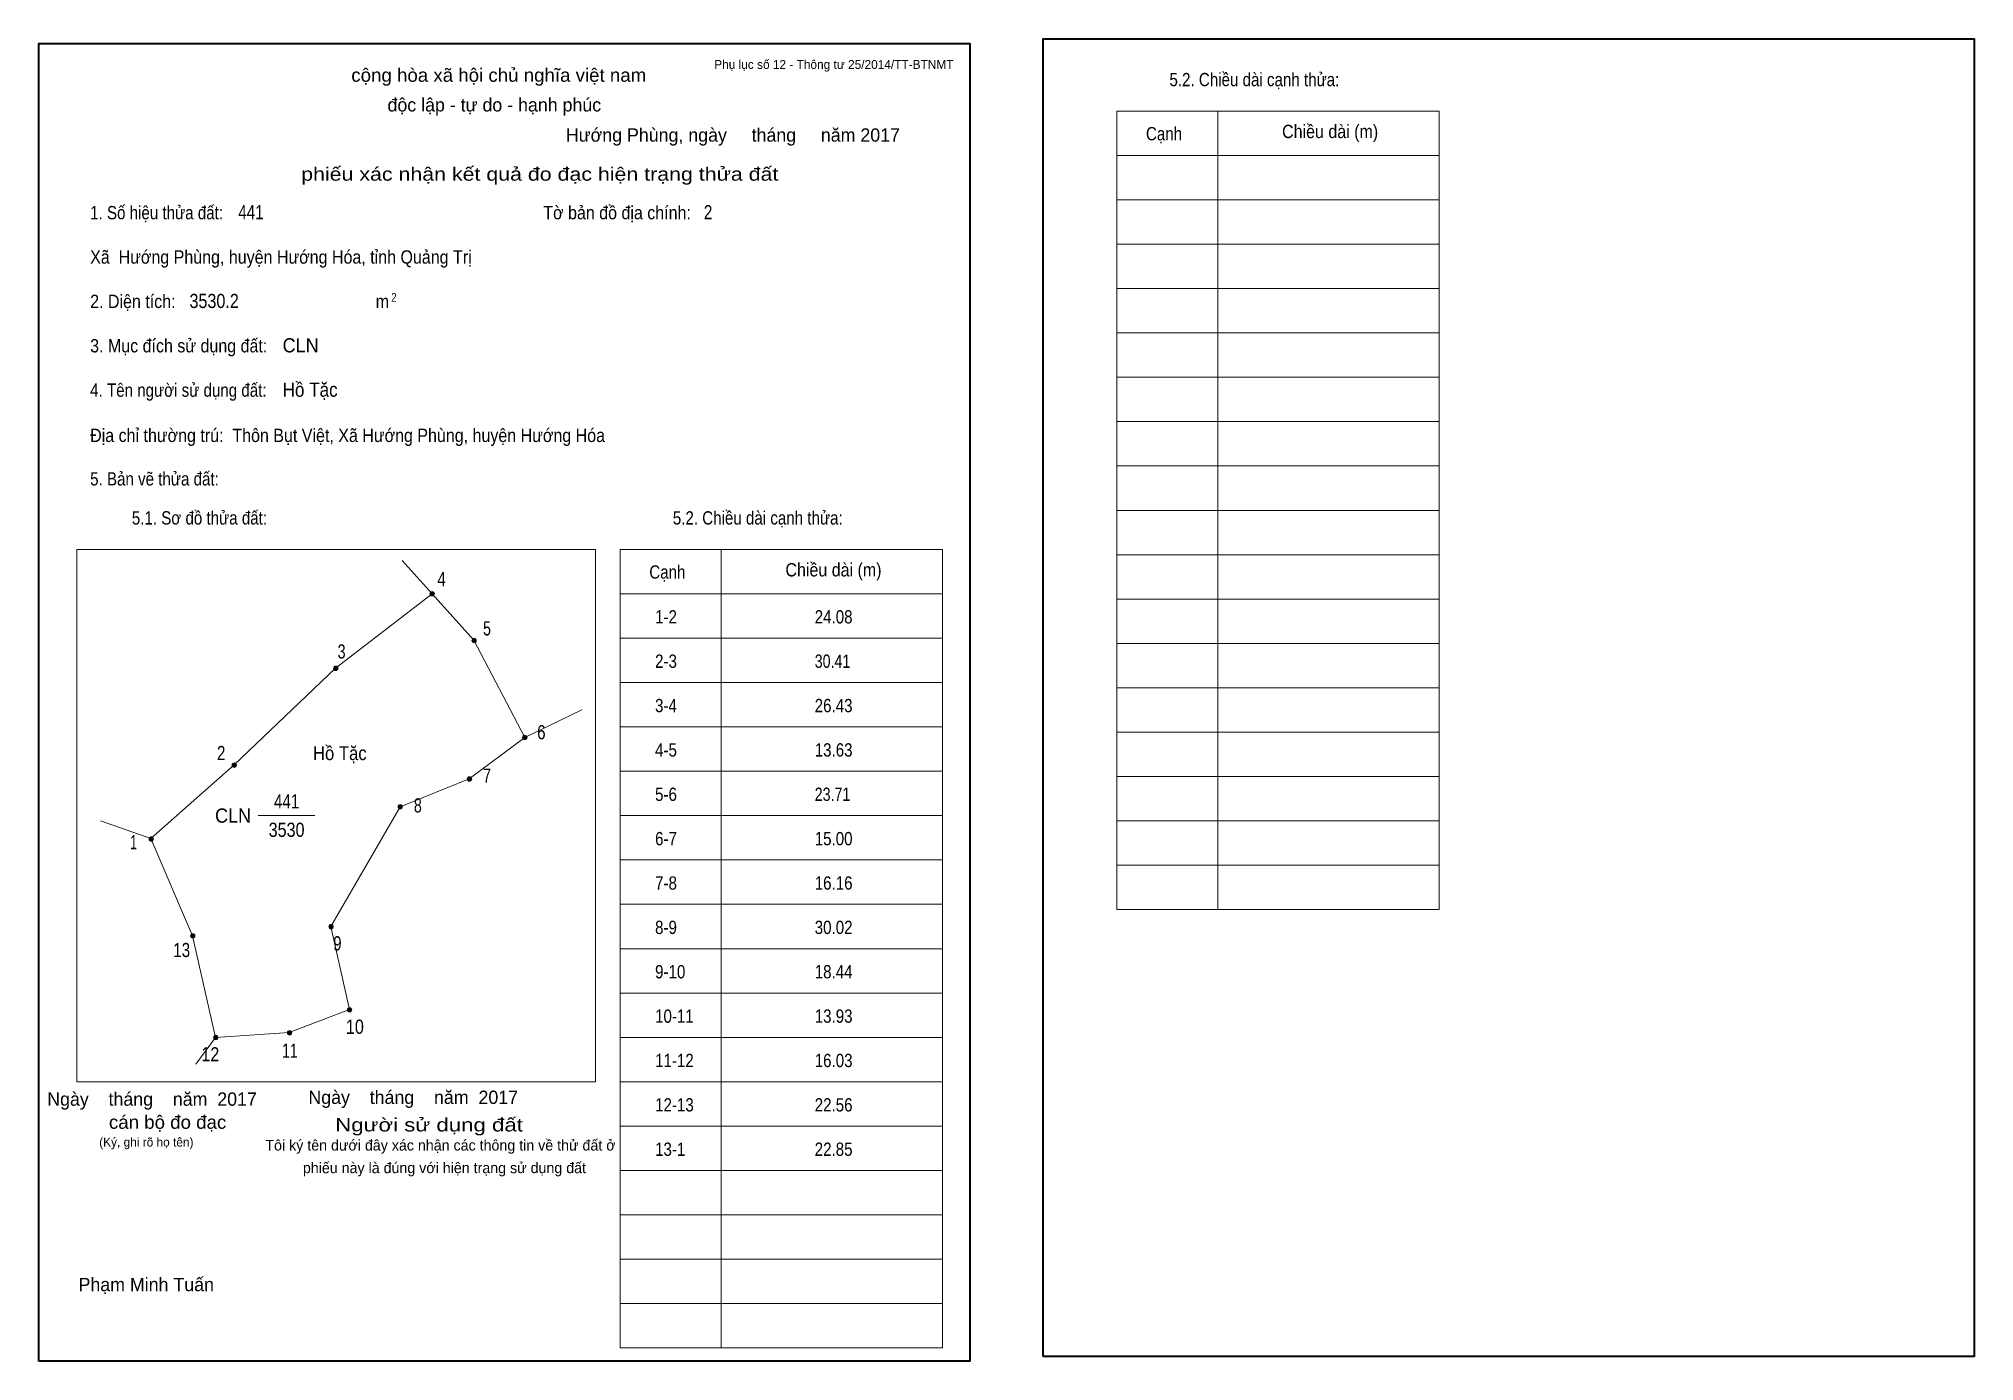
# Model space of a CAD drawing. Header units: centimetres. Extents: x 0 to 43.6, y 0 to 29.8.
import ezdxf
from ezdxf.enums import TextEntityAlignment as Align

# ---------------------------------------------------------------- set-up
doc = ezdxf.new("R2010")
doc.units = ezdxf.units.CM
doc.header["$LTSCALE"] = 0.12
for name, color, linetype in [('30', 7, 'Continuous'), ('34', 7, 'Continuous'), ('62', 7, 'Continuous')]:
    doc.layers.add(name, color=color, linetype=linetype)
for name, color, linetype, lineweight in [('32', 7, 'Continuous', 13), ('33', 7, 'Continuous', 13), ('61', 7, 'Continuous', 13), ('63', 7, 'Continuous', 13)]:
    doc.layers.add(name, color=color, linetype=linetype, lineweight=lineweight)

msp = doc.modelspace()

# ---------------------------------------------------------------- hatches: boundary and pattern name
at = {"layer": '32'}
for points in [[(8.9225, 17.3, 1), (8.8225, 17.3, 1)], [(9.8678, 16.2434, 1), (9.7678, 16.2434, 1)], [(6.748, 15.6195, 1), (6.648, 15.6195, 1)], [(11.0117, 14.0596, 1), (10.9117, 14.0596, 1)], [(4.4601, 13.4356, 1), (4.3601, 13.4356, 1)], [(9.7638, 13.1236, 1), (9.6638, 13.1236, 1)], [(8.2039, 12.4997, 1), (8.1039, 12.4997, 1)], [(2.5883, 11.7717, 1), (2.4883, 11.7717, 1)], [(3.5242, 9.5879, 1), (3.4242, 9.5879, 1)], [(6.644, 9.7958, 1), (6.544, 9.7958, 1)], [(7.06, 7.924, 1), (6.96, 7.924, 1)], [(5.7081, 7.404, 1), (5.6081, 7.404, 1)], [(4.0442, 7.3, 1), (3.9442, 7.3, 1)]]:
    msp.add_hatch(color=256, dxfattribs=at).paths.add_polyline_path(points)

# ---------------------------------------------------------------- linework, layer by layer
for centre in [(8.8725, 17.3), (9.8178, 16.2434), (6.698, 15.6195), (10.9617, 14.0596), (4.4101, 13.4356), (9.7138, 13.1236), (8.1539, 12.4997), (2.5383, 11.7717), (3.4742, 9.5879), (6.594, 9.7958), (7.01, 7.924), (5.6581, 7.404), (3.9942, 7.3)]:
    msp.add_circle(centre, 0.05, dxfattribs=at)
at = {"layer": '33'}
msp.add_line((4.95, 12.3), (6.23, 12.3), dxfattribs=at)
at = {"layer": '61'}
for p, q in [((10.96, 14.06), (12.25, 14.68)), ((2.53, 11.78), (1.39, 12.18)), ((3.99, 7.3), (3.54, 6.7))]:
    msp.add_line(p, q, dxfattribs=at)
for points in [[(10.96, 14.06), (9.81, 16.25), (8.87, 17.3), (8.2, 18.05)], [(2.53, 11.78), (4.41, 13.44), (6.69, 15.62), (8.87, 17.3)], [(10.96, 14.06), (9.71, 13.13), (8.15, 12.5)], [(7.01, 7.93), (6.59, 9.8), (8.15, 12.5)], [(3.99, 7.3), (3.47, 9.59), (2.53, 11.78)], [(7.01, 7.93), (5.65, 7.41), (3.99, 7.3)]]:
    msp.add_lwpolyline(points, dxfattribs=at)
at = {"layer": '63'}
for p, q in [((24.31, 28.18), (31.58, 28.18)), ((24.31, 10.18), (24.31, 28.18)), ((26.59, 10.18), (26.59, 28.18)), ((31.58, 10.18), (31.58, 28.18)), ((24.31, 27.18), (31.58, 27.18)), ((24.31, 26.18), (31.58, 26.18)), ((24.31, 25.18), (31.58, 25.18)), ((24.31, 24.18), (31.58, 24.18)), ((24.31, 23.18), (31.58, 23.18)), ((24.31, 22.18), (31.58, 22.18)), ((24.31, 21.18), (31.58, 21.18)), ((24.31, 20.18), (31.58, 20.18)), ((24.31, 19.18), (31.58, 19.18)), ((0.86, 18.3), (12.56, 18.3)), ((0.86, 6.3), (0.86, 18.3)), ((12.56, 6.3), (12.56, 18.3)), ((13.11, 18.3), (20.38, 18.3)), ((13.11, 0.3), (13.11, 18.3)), ((15.39, 0.3), (15.39, 18.3)), ((20.38, 0.3), (20.38, 18.3)), ((24.31, 18.18), (31.58, 18.18)), ((13.11, 17.3), (20.38, 17.3)), ((24.31, 17.18), (31.58, 17.18)), ((13.11, 16.3), (20.38, 16.3)), ((24.31, 16.18), (31.58, 16.18)), ((13.11, 15.3), (20.38, 15.3)), ((24.31, 15.18), (31.58, 15.18)), ((13.11, 14.3), (20.38, 14.3)), ((24.31, 14.18), (31.58, 14.18)), ((13.11, 13.3), (20.38, 13.3)), ((24.31, 13.18), (31.58, 13.18)), ((13.11, 12.3), (20.38, 12.3)), ((24.31, 12.18), (31.58, 12.18)), ((24.31, 12.18), (31.58, 12.18)), ((13.11, 11.3), (20.38, 11.3)), ((24.31, 11.18), (31.58, 11.18)), ((13.11, 10.3), (20.38, 10.3)), ((24.31, 10.18), (31.58, 10.18)), ((13.11, 9.3), (20.38, 9.3)), ((13.11, 8.3), (20.38, 8.3)), ((13.11, 7.3), (20.38, 7.3)), ((0.86, 6.3), (12.56, 6.3)), ((13.11, 6.3), (20.38, 6.3)), ((13.11, 5.3), (20.38, 5.3)), ((13.11, 4.3), (20.38, 4.3)), ((13.11, 3.3), (20.38, 3.3)), ((13.11, 2.3), (20.38, 2.3)), ((13.11, 2.3), (20.38, 2.3)), ((13.11, 1.3), (20.38, 1.3)), ((13.11, 0.3), (20.38, 0.3))]:
    msp.add_line(p, q, dxfattribs=at)
at = {"layer": '63', "lineweight": 35}
for points in [[(0, 0), (0, 29.7), (21, 29.7), (21, 0)], [(22.65, 0.11), (22.65, 29.81), (43.65, 29.81), (43.65, 0.11)]]:
    msp.add_lwpolyline(points, close=True, dxfattribs=at)

# ---------------------------------------------------------------- texts
at = {"layer": '30'}
for s, width, p in [('1-2', 0.85, (13.9, 16.63)), ('24.08', 0.85, (17.5, 16.63)), ('2-3', 0.85, (13.9, 15.63)), ('30.41', 0.8, (17.5, 15.63)), ('3-4', 0.85, (13.9, 14.63)), ('26.43', 0.85, (17.5, 14.63)), ('4-5', 0.85, (13.9, 13.63)), ('13.63', 0.85, (17.5, 13.63)), ('5-6', 0.85, (13.9, 12.63)), ('23.71', 0.8, (17.5, 12.63)), ('6-7', 0.85, (13.9, 11.63)), ('15.00', 0.85, (17.5, 11.63)), ('7-8', 0.85, (13.9, 10.63)), ('16.16', 0.85, (17.5, 10.63)), ('8-9', 0.85, (13.9, 9.63)), ('30.02', 0.85, (17.5, 9.63)), ('9-10', 0.85, (13.9, 8.63)), ('18.44', 0.85, (17.5, 8.63)), ('10-11', 0.85, (13.9, 7.63)), ('13.93', 0.85, (17.5, 7.63)), ('11-12', 0.85, (13.9, 6.63)), ('16.03', 0.85, (17.5, 6.63)), ('12-13', 0.85, (13.9, 5.63)), ('22.56', 0.85, (17.5, 5.63)), ('13-1', 0.85, (13.9, 4.63)), ('22.85', 0.85, (17.5, 4.63))]:
    msp.add_text(s, height=0.3, dxfattribs=dict(at, width=width)).set_placement(p)
at = {"layer": '32'}
for s, width, p in [('4', 0.8, (9.085, 17.47)), ('5', 0.75, (10.11, 16.36)), ('3', 0.75, (6.83, 15.84)), ('6', 0.8, (11.335, 14.02)), ('2', 0.8, (4.115, 13.55)), ('7', 0.75, (10.11, 13.04)), ('8', 0.75, (8.55, 12.37)), ('1', 0.65, (2.14, 11.54)), ('13', 0.8, (3.225, 9.11)), ('9', 0.8, (6.735, 9.26)), ('10', 0.85, (7.13, 7.38)), ('12', 0.85, (3.87, 6.76)), ('11', 0.75, (5.665, 6.84))]:
    msp.add_text(s, height=0.32, dxfattribs=dict(at, width=width)).set_placement(p, align=Align.CENTER)
at = {"layer": '33'}
for s, width, p in [('441', 0.8, (5.59, 12.46)), ('3530', 0.85, (5.59, 11.82))]:
    msp.add_text(s, height=0.32, dxfattribs=dict(at, width=width)).set_placement(p, align=Align.CENTER)
at = {"layer": '33', "width": 0.95}
msp.add_text('CLN', height=0.32, dxfattribs=at).set_placement((4.79, 12.14), align=Align.RIGHT)
at = {"layer": '34'}
for s, width, p in [('441', 0.8, (4.5, 25.74)), ('2', 0.8, (15, 25.74)), ('3530.2', 0.85, (3.4, 23.74)), ('CLN', 0.95, (5.5, 22.74)), ('Hồ Tặc', 0.9, (5.5, 21.74))]:
    msp.add_text(s, height=0.32, dxfattribs=dict(at, width=width)).set_placement(p)
at = {"layer": '62', "width": 0.9}
msp.add_text('Hồ Tặc', height=0.3119, dxfattribs=at).set_placement((6.79, 13.55), align=Align.CENTER)
at = {"layer": '63'}
for s, height, p in [('Phụ lục số 12 - Thông tư 25/2014/TT-BTNMT', 0.2, (20.63, 29.13)), ('Ngày    tháng    năm  2017', 0.3, (10.81, 5.8)), ('Ngày    tháng    năm  2017', 0.3, (4.92, 5.76)), ('(Ký, ghi rõ họ tên)', 0.2, (3.49, 4.84))]:
    msp.add_text(s, height=height, dxfattribs=at).set_placement(p, align=Align.RIGHT)
at = {"layer": '63', "width": 1.05}
msp.add_text('cộng hòa xã hội chủ nghĩa việt nam', height=0.3, dxfattribs=at).set_placement((10.375, 28.84), align=Align.CENTER)
at = {"layer": '63'}
for s, height, width, p in [('5.2. Chiều dài cạnh thửa:', 0.3, 0.85, (25.5, 28.74)), ('Cạnh', 0.3, 0.85, (24.97, 27.52)), ('Chiều dài (m)', 0.3, 0.9, (28.04, 27.57)), ('1. Số hiệu thửa đất:', 0.3, 0.85, (1.16, 25.74)), ('Tờ bản đồ địa chính:', 0.3, 0.9, (11.38, 25.74)), ('Xã  Hướng Phùng, huyện Hướng Hóa, tỉnh Quảng Trị', 0.3, 0.9, (1.16, 24.74)), ('2. Diện tích:', 0.3, 0.9, (1.16, 23.74)), ('2', 0.2, 0.8, (7.95, 23.88)), ('m', 0.3, 0.9, (7.6, 23.74)), ('3. Mục đích sử dụng đất:', 0.3, 0.9, (1.16, 22.74)), ('4. Tên người sử dụng đất:', 0.3, 0.85, (1.16, 21.74)), ('Địa chỉ thường trú:  Thôn Bụt Việt, Xã Hướng Phùng, huyện Hướng Hóa', 0.3, 0.9, (1.16, 20.72)), ('5. Bản vẽ thửa đất:', 0.3, 0.85, (1.16, 19.74)), ('5.1. Sơ đồ thửa đất:', 0.3, 0.85, (2.1, 18.86)), ('5.2. Chiều dài cạnh thửa:', 0.3, 0.85, (14.3, 18.86)), ('Cạnh', 0.3, 0.85, (13.77, 17.64)), ('Chiều dài (m)', 0.3, 0.9, (16.84, 17.69))]:
    msp.add_text(s, height=height, dxfattribs=dict(at, width=width)).set_placement(p)
for s, height, p in [('độc lập - tự do - hạnh phúc', 0.3, (10.275, 28.17)), ('Hướng Phùng, ngày     tháng     năm 2017', 0.3, (15.655, 27.49)), ('Tôi ký tên dưới đây xác nhận các thông tin về thử đất ở ', 0.24, (9.105, 4.75)), ('phiếu này là đúng với hiện trạng sử dụng đất', 0.24, (9.15, 4.24)), ('Phạm Minh Tuấn', 0.3, (2.425, 1.58))]:
    msp.add_text(s, height=height, dxfattribs=at).set_placement(p, align=Align.CENTER)
for s, width, p in [('phiếu xác nhận kết quả đo đạc hiện trạng thửa đất', 1.2, (16.68, 26.61)), ('cán bộ đo đạc', 1.05, (4.23, 5.24)), ('Người sử dụng đất', 1.25, (10.92, 5.18))]:
    msp.add_text(s, height=0.3, dxfattribs=dict(at, width=width)).set_placement(p, align=Align.RIGHT)

doc.saveas('drawing.dxf')
